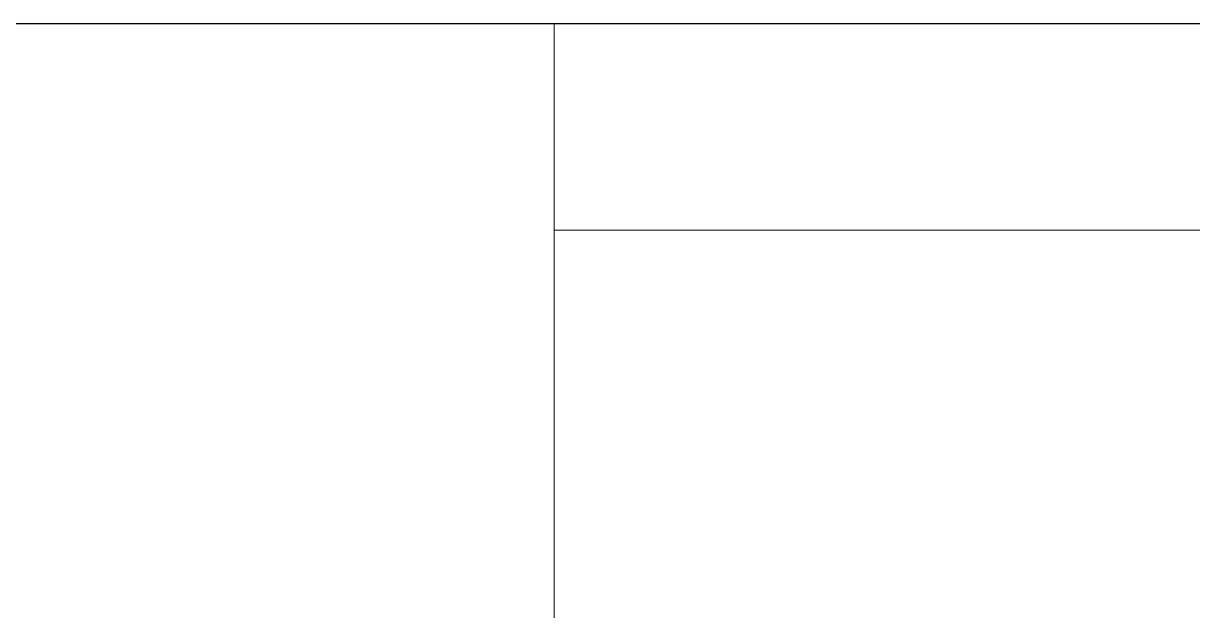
# Model space of a CAD drawing. Extents: x -976302 to -776254, y 5665 to 231437.
# Drawn here: x -796744.1 to -796516.5, y 81886.5 to 82000.9 of the extents above; entities that cross this region are included whole.
import ezdxf

# ---------------------------------------------------------------- set-up
doc = ezdxf.new("R2010")
doc.units = 0
doc.header["$LTSCALE"] = 1000
doc.header["$MEASUREMENT"] = 0

# ---------------------------------------------------------------- blocks, each defined once
blk = doc.blocks.new('a2-3d-02')
at = {"color": 7, "linetype": 'Continuous', "lineweight": 15}
for p, q in [((-25152.04, -16270.2), (-25082.548, -16270.2)), ((-25082.548, -16270.2), (-25082.548, -16278.142)), ((-25082.548, -16276.157), (-25082.548, -16278.142)), ((-25082.548, -16278.142), (-25152.04, -16278.142)), ((-25082.548, -16278.142), (-25082.548, -16314.662))]:
    blk.add_line(p, q, dxfattribs=at)

msp = doc.modelspace()

# ---------------------------------------------------------------- linework, layer by layer
msp.add_line((-805641.02, 82000.89), (-795577.25, 82000.89))
msp.add_line((-805641.02, 82000.89), (-795577.25, 82000.89))

# ---------------------------------------------------------------- block references
at = {"xscale": -5.068799998611212, "yscale": 5.068799999542534, "zscale": 5.068800000000002}
msp.add_blockref('a2-3d-02', (-923779.19, 164471.28), dxfattribs=at)
msp.add_blockref('a2-3d-02', (-923779.19, 164471.28), dxfattribs=at)

doc.saveas('drawing.dxf')
